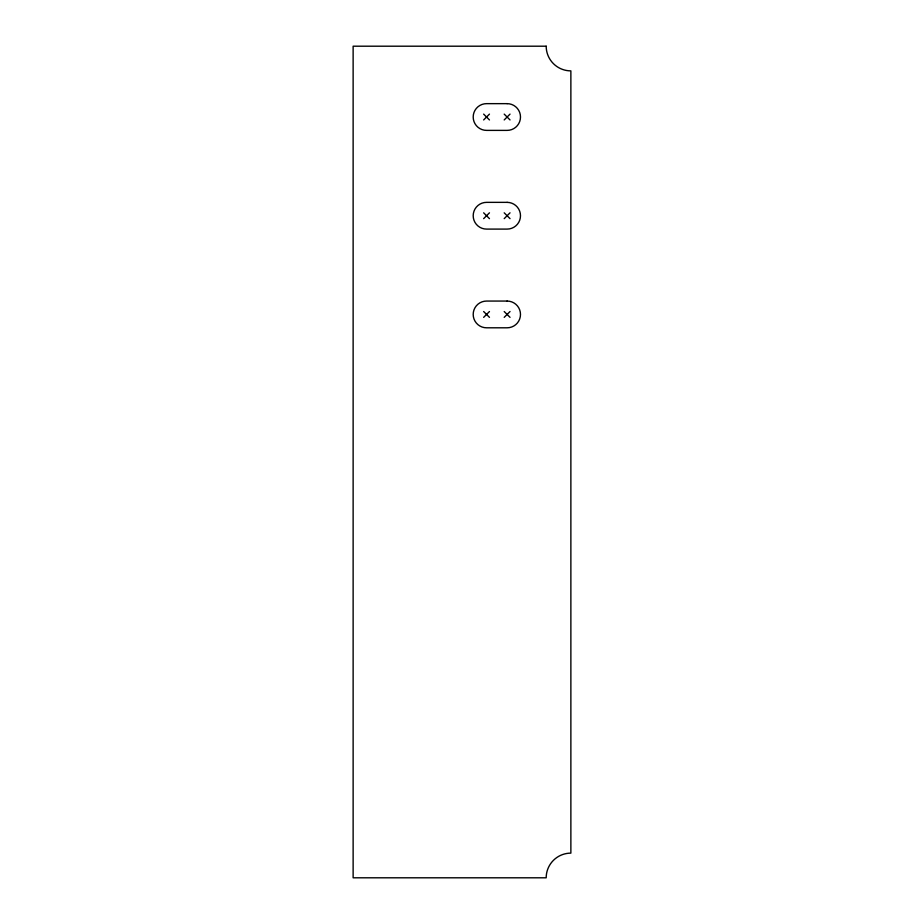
<?xml version="1.0" encoding="UTF-8"?>
<svg xmlns="http://www.w3.org/2000/svg" width="924" height="924" viewBox="0 0 924 924"><rect width="100%" height="100%" fill="white"/><g stroke="black" fill="none" stroke-linecap="round" stroke-linejoin="round"><path stroke-width="1.39" d="M483.645 119.935L489.466 114.114M504.204 119.935L510.025 114.114M483.645 218.642L489.466 212.82M504.204 218.642L510.025 212.82M483.645 317.348L489.466 311.527M504.204 317.348L510.025 311.527M504.204 114.114L510.025 119.935M483.645 114.114L489.466 119.935M504.204 212.82L510.025 218.642M483.645 212.82L489.466 218.642M504.204 311.527L510.025 317.348M483.645 311.527L489.466 317.348M546.188 46.2L353.13 46.2L353.13 877.8L546.188 877.8A24.671 24.671 0 0 1 570.87 853.129L570.87 70.871A24.671 24.671 0 0 1 546.188 46.2M507.114 103.65L486.555 103.65A13.363 13.363 0 0 0 473.192 117.025A13.363 13.363 0 0 0 486.555 130.388L507.114 130.388A13.363 13.363 0 0 0 520.489 117.025A13.363 13.363 0 0 0 507.114 103.65M507.114 202.356L486.555 202.356A13.363 13.363 0 0 0 473.192 215.731A13.363 13.363 0 0 0 486.555 229.094L507.114 229.094A13.363 13.363 0 0 0 520.489 215.731A13.363 13.363 0 0 0 507.114 202.356M507.114 301.062L486.555 301.062A13.363 13.363 0 0 0 473.192 314.437A13.363 13.363 0 0 0 486.555 327.801L507.114 327.801A13.363 13.363 0 0 0 520.489 314.437A13.363 13.363 0 0 0 507.114 301.062"/></g></svg>
